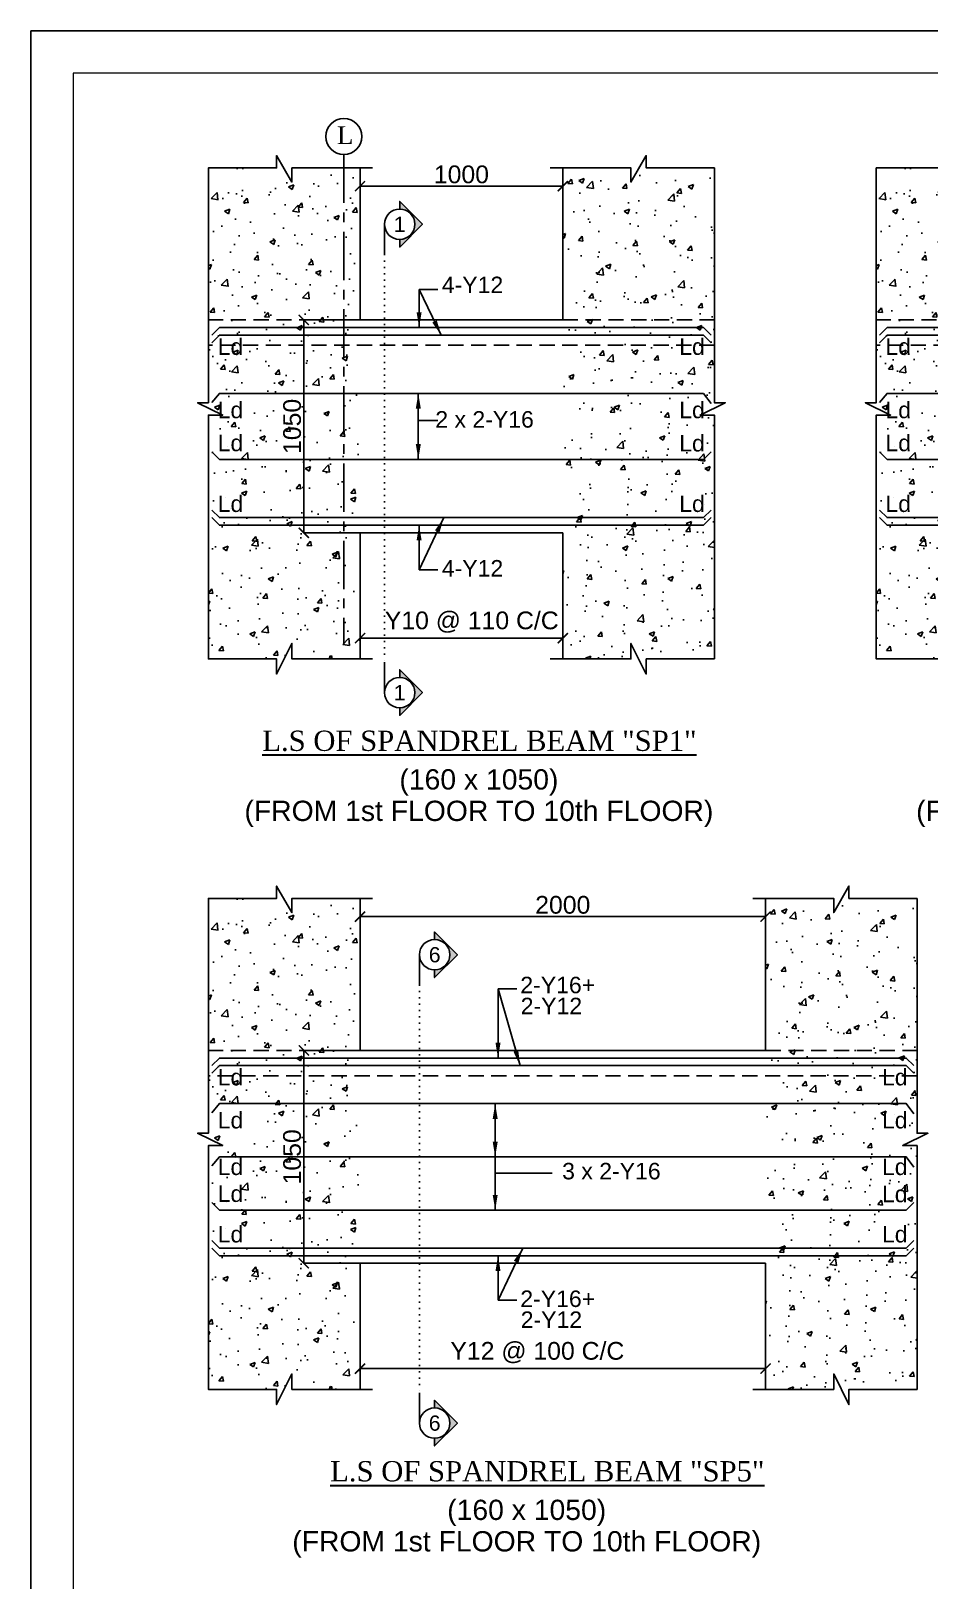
# Model space of a CAD drawing. Header units: inches. Extents: x -4972 to 102986, y -366693 to -295027.
# Drawn here: x -4972 to 12745, y -325589 to -295027 of the extents above; entities that cross this region are included whole.
import ezdxf
from ezdxf.enums import TextEntityAlignment as Align

# ---------------------------------------------------------------- set-up
doc = ezdxf.new("R2010")
doc.units = ezdxf.units.IN
doc.header["$MEASUREMENT"] = 0
for name, pattern in [('CENTER', [50.8, 31.75, -6.35, 6.35, -6.35]), ('DOT', [0.25, 0, -0.25]), ('Hidden', [3, 2, -1])]:
    doc.linetypes.add(name, pattern=pattern)
for name, color, linetype in [('1', 8, 'Continuous'), ('2', 5, 'Continuous'), ('5', 2, 'Continuous'), ('ARROW', 5, 'Continuous'), ('DIM', 251, 'Continuous'), ('GIRD CIR', 1, 'Continuous'), ('GIRD TEXT', 4, 'Continuous'), ('GRID', 8, 'CENTER'), ('REINFORCEMENT', 3, 'Continuous'), ('TEXT-1', 3, 'Continuous')]:
    doc.layers.add(name, color=color, linetype=linetype)
for name, color, linetype, lineweight in [('GRID NO', 4, 'Continuous', 9), ('JKEC COLHAT', 2, 'Continuous', 20), ('text', 4, 'Continuous', 30)]:
    doc.layers.add(name, color=color, linetype=linetype, lineweight=lineweight)
doc.styles.add('T-200', font='arial.ttf', dxfattribs={"height": 300})
doc.styles.add('T200', font='sanss___.ttf', dxfattribs={"height": 275})
doc.styles.add('T300', font='sanss___.ttf', dxfattribs={"height": 350})
doc.styles.add('T400', font='romantic.ttf')
doc.dimstyles.new('SCALE 25', dxfattribs={"dimtxt": 500, "dimasz": 200, "dimexe": 6, "dimexo": 0, "dimgap": 50, "dimtad": 1, "dimdec": 0, "dimlfac": 0.25, "dimrnd": 5, "dimzin": 3, "dimdsep": 46, "dimtxsty": 'T300', "dimblk": 'ARCHTICK', "dimcen": 0.09, "dimclrd": 5, "dimclre": 8, "dimclrt": 1, "dimadec": 0, "dimazin": 0, "dimtfac": 1, "dimtdec": 0, "dimtix": 1, "dimtofl": 0, "dimtmove": 2, "dimatfit": 3, "dimfxl": 1, "dimtolj": 1, "dimtzin": 0, "dimlwd": -1, "dimlwe": -1, "dimarcsym": 0})
doc.dimstyles.new('T200', dxfattribs={"dimtxt": 275, "dimasz": 250, "dimexe": 0, "dimexo": 0, "dimgap": 5, "dimtad": 1, "dimdec": 0, "dimrnd": 5, "dimzin": 0, "dimdsep": 46, "dimtxsty": 'T200', "dimblk": 'ARCHTICK', "dimcen": 300, "dimclrd": 5, "dimclre": 252, "dimclrt": 1, "dimadec": 0, "dimazin": 0, "dimtfac": 50, "dimtdec": 0, "dimtofl": 0, "dimtmove": 2, "dimatfit": 3, "dimfxl": 1, "dimtolj": 1, "dimtzin": 0, "dimarcsym": 2})

# ---------------------------------------------------------------- blocks, each defined once
blk = doc.blocks.new('_ARCHTICK')
at = {"color": 0, "linetype": 'ByBlock', "const_width": 0.15}
blk.add_lwpolyline([(-0.5, -0.5), (0.5, 0.5)], dxfattribs=at)
blk = doc.blocks.new('*D13')
at = {"layer": 'Defpoints', "color": 0}
for p in [(411, -300728), (1520, -300728), (1520, -304928)]:
    blk.add_point(p, dxfattribs=at)
at = {"layer": 'DIM', "color": 8}
for p, q in [((1520, -300728), (405, -300728)), ((1520, -304928), (405, -304928))]:
    blk.add_line(p, q, dxfattribs=at)
at = {"layer": 'DIM', "color": 5}
blk.add_line((411, -304928), (411, -300728), dxfattribs=at)
at = {"layer": 'DIM', "color": 5, "xscale": 200, "yscale": 200, "zscale": 200}
for p, rotation in [((411, -300728), 90), ((411, -304928), 270)]:
    blk.add_blockref('_ARCHTICK', p, dxfattribs=dict(at, rotation=rotation))
at = {"layer": 'DIM', "color": 1, "insert": (181, -302828), "char_height": 350, "attachment_point": 5, "rotation": 90, "style": 'T300'}
blk.add_mtext('\\A1;1050', dxfattribs=at)
blk = doc.blocks.new('*D14')
at = {"layer": 'Defpoints', "color": 0}
for p in [(1520, -304928), (5520, -304928), (1520, -307006)]:
    blk.add_point(p, dxfattribs=at)
at = {"layer": 'DIM', "color": 8}
for p, q in [((1520, -304928), (1520, -307012)), ((5520, -304928), (5520, -307012))]:
    blk.add_line(p, q, dxfattribs=at)
at = {"layer": 'DIM', "color": 5}
blk.add_line((5520, -307006), (1520, -307006), dxfattribs=at)
at = {"layer": 'DIM', "color": 5, "xscale": 200, "yscale": 200, "zscale": 200, "rotation": 180}
blk.add_blockref('_ARCHTICK', (1520, -307006), dxfattribs=at)
at = {"layer": 'DIM', "color": 5, "xscale": 200, "yscale": 200, "zscale": 200}
blk.add_blockref('_ARCHTICK', (5520, -307006), dxfattribs=at)
at = {"layer": 'DIM', "color": 1, "insert": (3724, -306691), "char_height": 350, "attachment_point": 5, "style": 'T300'}
blk.add_mtext('\\A1;Y10 @ 110 C/C', dxfattribs=at)
blk = doc.blocks.new('*D15')
at = {"layer": 'Defpoints', "color": 0}
for p in [(1520, -298089), (5520, -298089), (5520, -298089)]:
    blk.add_point(p, dxfattribs=at)
at = {"layer": 'DIM', "color": 8}
for p, q in [((1520, -298089), (1520, -298083)), ((5520, -298089), (5520, -298083))]:
    blk.add_line(p, q, dxfattribs=at)
at = {"layer": 'DIM', "color": 5}
blk.add_line((1520, -298089), (5520, -298089), dxfattribs=at)
at = {"layer": 'DIM', "color": 5, "xscale": 200, "yscale": 200, "zscale": 200, "rotation": 180}
blk.add_blockref('_ARCHTICK', (1520, -298089), dxfattribs=at)
at = {"layer": 'DIM', "color": 5, "xscale": 200, "yscale": 200, "zscale": 200}
blk.add_blockref('_ARCHTICK', (5520, -298089), dxfattribs=at)
at = {"layer": 'DIM', "color": 1, "insert": (3520, -297858), "char_height": 350, "attachment_point": 5, "style": 'T300'}
blk.add_mtext('\\A1;1000', dxfattribs=at)
blk = doc.blocks.new('*D38')
at = {"layer": 'Defpoints', "color": 0}
for p in [(411, -315140), (1520, -315140), (1520, -319340)]:
    blk.add_point(p, dxfattribs=at)
at = {"layer": 'DIM', "color": 8}
for p, q in [((1520, -315140), (405, -315140)), ((1520, -319340), (405, -319340))]:
    blk.add_line(p, q, dxfattribs=at)
at = {"layer": 'DIM', "color": 5}
blk.add_line((411, -319340), (411, -315140), dxfattribs=at)
at = {"layer": 'DIM', "color": 5, "xscale": 200, "yscale": 200, "zscale": 200}
for p, rotation in [((411, -315140), 90), ((411, -319340), 270)]:
    blk.add_blockref('_ARCHTICK', p, dxfattribs=dict(at, rotation=rotation))
at = {"layer": 'DIM', "color": 1, "insert": (181, -317240), "char_height": 350, "attachment_point": 5, "rotation": 90, "style": 'T300'}
blk.add_mtext('\\A1;1050', dxfattribs=at)
blk = doc.blocks.new('*D39')
at = {"layer": 'Defpoints', "color": 0}
for p in [(1520, -319340), (9520, -319340), (1520, -321418)]:
    blk.add_point(p, dxfattribs=at)
at = {"layer": 'DIM', "color": 8}
for p, q in [((1520, -319340), (1520, -321424)), ((9520, -319340), (9520, -321424))]:
    blk.add_line(p, q, dxfattribs=at)
at = {"layer": 'DIM', "color": 5}
blk.add_line((9520, -321418), (1520, -321418), dxfattribs=at)
at = {"layer": 'DIM', "color": 5, "xscale": 200, "yscale": 200, "zscale": 200, "rotation": 180}
blk.add_blockref('_ARCHTICK', (1520, -321418), dxfattribs=at)
at = {"layer": 'DIM', "color": 5, "xscale": 200, "yscale": 200, "zscale": 200}
blk.add_blockref('_ARCHTICK', (9520, -321418), dxfattribs=at)
at = {"layer": 'DIM', "color": 1, "insert": (5018, -321103), "char_height": 350, "attachment_point": 5, "style": 'T300'}
blk.add_mtext('\\A1;Y12 @ 100 C/C', dxfattribs=at)
blk = doc.blocks.new('*D40')
at = {"layer": 'Defpoints', "color": 0}
for p in [(1520, -312501), (9520, -312501), (9520, -312501)]:
    blk.add_point(p, dxfattribs=at)
at = {"layer": 'DIM', "color": 8}
for p, q in [((1520, -312501), (1520, -312495)), ((9520, -312501), (9520, -312495))]:
    blk.add_line(p, q, dxfattribs=at)
at = {"layer": 'DIM', "color": 5}
blk.add_line((1520, -312501), (9520, -312501), dxfattribs=at)
at = {"layer": 'DIM', "color": 5, "xscale": 200, "yscale": 200, "zscale": 200, "rotation": 180}
blk.add_blockref('_ARCHTICK', (1520, -312501), dxfattribs=at)
at = {"layer": 'DIM', "color": 5, "xscale": 200, "yscale": 200, "zscale": 200}
blk.add_blockref('_ARCHTICK', (9520, -312501), dxfattribs=at)
at = {"layer": 'DIM', "color": 1, "insert": (5520, -312270), "char_height": 350, "attachment_point": 5, "style": 'T300'}
blk.add_mtext('\\A1;2000', dxfattribs=at)

msp = doc.modelspace()

# ---------------------------------------------------------------- hatches: boundary and pattern name
at = {"layer": '1'}
h = msp.add_hatch(dxfattribs=at)
h.set_pattern_fill('AR-CONC', color=256, scale=150, style=0)
h.set_pattern_definition([(50, (-171416.2, -148052.64), (1075.8903, -94.1282), [112.5, -1237.5]), (355, (-171416.2, -148052.6), (-208.127, 1128.288), [90, -990]), (100.45144, (-171326.6, -148060.5), (867.7633, 1034.16), [95.6103, -1051.713]), (46.1842, (-171416.2, -147752.6), (1600.862, -248.279), [168.75, -1856.25]), (96.6356, (-171282.8, -147773.3), (1401.993, 1461.178), [143.416, -1577.571]), (351.1842, (-171416.2, -147752.6), (1401.993, 1461.178), [135, -1485]), (21, (-171266.2, -147827.64), (895.3606, -603.9283), [112.5, -1237.5]), (326, (-171266.2, -147827.6), (364.973, 1087.725), [90, -990]), (71.45144, (-171191.6, -147878), (1260.3336, 483.7967), [95.6103, -1051.713]), (37.5, (-171416.24, -148052.64), (18.2398, 499.3408), [0, -978, 0, -1005, 0, -993.75]), (7.5, (-171416.24, -148052.64), (394.6043, 591.6176), [0, -573, 0, -955.5, 0, -378.75]), (327.5, (-171750.74, -148052.64), (800.73365, -33.8323), [0, -375, 0, -1170, 0, -1552.5]), (317.5, (-171900.74, -148052.64), (874.7793, 150.1575), [0, -487.5, 0, -777, 0, -1102.5])])
h.paths.add_polyline_path([(1520, -297728.2), (175, -297728.2), (175, -298007.7), (-125, -297485.7), (-125, -297728.2), (-1470, -297728.2), (-1470, -300928.2), (1520, -300928.2)])
h.paths.add_polyline_path([(1520, -300928.2), (-1470, -300928.2), (-1470, -301448.2), (1520, -301448.2)])
h.paths.add_polyline_path([(-1470, -307416.3), (-125, -307416.3), (-125, -307715.8), (175, -307110.8), (175, -307416.3), (1520, -307416.3), (1520, -301448.2), (-1470, -301448.2), (-1470, -302362.3), (-1684.5, -302362.3), (-1187.5, -302606.3), (-1470, -302606.3)])
h = msp.add_hatch(dxfattribs=at)
h.set_pattern_fill('AR-CONC', color=256, scale=150, style=0)
h.set_pattern_definition([(50, (-173416.2, -148052.64), (1075.8903, -94.1282), [112.5, -1237.5]), (355, (-173416.2, -148052.6), (-208.127, 1128.288), [90, -990]), (100.45144, (-173326.6, -148060.5), (867.7633, 1034.16), [95.6103, -1051.713]), (46.1842, (-173416.2, -147752.6), (1600.862, -248.279), [168.75, -1856.25]), (96.6356, (-173282.8, -147773.3), (1401.993, 1461.178), [143.416, -1577.571]), (351.1842, (-173416.2, -147752.6), (1401.993, 1461.178), [135, -1485]), (21, (-173266.2, -147827.64), (895.3606, -603.9283), [112.5, -1237.5]), (326, (-173266.2, -147827.6), (364.973, 1087.725), [90, -990]), (71.45144, (-173191.6, -147878), (1260.3336, 483.7967), [95.6103, -1051.713]), (37.5, (-173416.24, -148052.64), (18.2398, 499.3408), [0, -978, 0, -1005, 0, -993.75]), (7.5, (-173416.24, -148052.64), (394.6043, 591.6176), [0, -573, 0, -955.5, 0, -378.75]), (327.5, (-173750.74, -148052.64), (800.73365, -33.8323), [0, -375, 0, -1170, 0, -1552.5]), (317.5, (-173900.74, -148052.64), (874.7793, 150.1575), [0, -487.5, 0, -777, 0, -1102.5])])
h.paths.add_polyline_path([(5520, -297928.2), (6865, -297928.2), (7015, -298228.2), (7015, -297628.2), (7165, -297928.2), (8510, -297928.2), (8510, -300928.2), (5520, -300928.2)])
h.paths.add_polyline_path([(5520, -300928.2), (8510, -300928.2), (8510, -301448.2), (5520, -301448.2)])
h.paths.add_polyline_path([(8510, -307416.3), (7165, -307416.3), (7165, -307715.8), (6865, -307110.8), (6865, -307416.3), (5520, -307416.3), (5520, -301448.2), (8510, -301448.2), (8510, -302362.3), (8724.6, -302362.3), (8227.6, -302606.3), (8510, -302606.3)])
h = msp.add_hatch(dxfattribs=at)
h.set_pattern_fill('AR-CONC', color=256, scale=150, style=0)
h.set_pattern_definition([(50, (-158242.2, -148052.64), (1075.8903, -94.1282), [112.5, -1237.5]), (355, (-158242.2, -148052.6), (-208.127, 1128.288), [90, -990]), (100.45144, (-158152.6, -148060.5), (867.7633, 1034.16), [95.6103, -1051.713]), (46.1842, (-158242.2, -147752.6), (1600.862, -248.279), [168.75, -1856.25]), (96.6356, (-158108.8, -147773.3), (1401.993, 1461.178), [143.416, -1577.571]), (351.1842, (-158242.2, -147752.6), (1401.993, 1461.178), [135, -1485]), (21, (-158092.2, -147827.64), (895.3606, -603.9283), [112.5, -1237.5]), (326, (-158092.2, -147827.6), (364.973, 1087.725), [90, -990]), (71.45144, (-158017.6, -147878), (1260.3336, 483.7967), [95.6103, -1051.713]), (37.5, (-158242.24, -148052.64), (18.2398, 499.3408), [0, -978, 0, -1005, 0, -993.75]), (7.5, (-158242.24, -148052.64), (394.6043, 591.6176), [0, -573, 0, -955.5, 0, -378.75]), (327.5, (-158576.74, -148052.64), (800.73365, -33.8323), [0, -375, 0, -1170, 0, -1552.5]), (317.5, (-158726.74, -148052.64), (874.7793, 150.1575), [0, -487.5, 0, -777, 0, -1102.5])])
h.paths.add_polyline_path([(14694, -297728.2), (13349, -297728.2), (13349, -298007.7), (13049, -297485.7), (13049, -297728.2), (11704, -297728.2), (11704, -300928.2), (14694, -300928.2)])
h.paths.add_polyline_path([(14694, -300928.2), (11704, -300928.2), (11704, -301448.2), (14694, -301448.2)])
h.paths.add_polyline_path([(11704, -307416.3), (13049, -307416.3), (13049, -307715.8), (13349, -307110.8), (13349, -307416.3), (14694, -307416.3), (14694, -301448.2), (11704, -301448.2), (11704, -302362.3), (11489.5, -302362.3), (11986.5, -302606.3), (11704, -302606.3)])
for points in [[(2752.1, -298839.9), (2302.1, -299289.9), (2302.1, -299139.9, 0.4142136), (2602.1, -298839.9, 0.4142136), (2302.1, -298539.9), (2302.1, -298389.9)], [(2752.1, -308081.1), (2302.1, -307631.1), (2302.1, -307781.1, -0.4142136), (2602.1, -308081.1, -0.4142136), (2302.1, -308381.1), (2302.1, -308531.1)], [(3442.2, -313252), (2992.2, -313702), (2992.2, -313552, 0.4142136), (3292.2, -313252, 0.4142136), (2992.2, -312952), (2992.2, -312802)], [(3442.2, -322493.2), (2992.2, -322043.2), (2992.2, -322193.2, -0.4142136), (3292.2, -322493.2, -0.4142136), (2992.2, -322793.2), (2992.2, -322943.2)]]:
    msp.add_hatch(color=30, dxfattribs=at).paths.add_polyline_path(points)
h = msp.add_hatch(dxfattribs=at)
h.set_pattern_fill('AR-CONC', color=256, scale=150, style=0)
h.set_pattern_definition([(50, (-171416.2, -162464.7), (1075.8903, -94.1282), [112.5, -1237.5]), (355, (-171416.2, -162464.7), (-208.127, 1128.288), [90, -990]), (100.45144, (-171326.6, -162472.6), (867.7633, 1034.16), [95.6103, -1051.713]), (46.1842, (-171416.2, -162164.7), (1600.862, -248.279), [168.75, -1856.25]), (96.6356, (-171282.8, -162185.4), (1401.993, 1461.178), [143.416, -1577.571]), (351.1842, (-171416.2, -162164.7), (1401.993, 1461.178), [135, -1485]), (21, (-171266.2, -162239.7), (895.3606, -603.9283), [112.5, -1237.5]), (326, (-171266.2, -162239.7), (364.973, 1087.725), [90, -990]), (71.45144, (-171191.6, -162290.1), (1260.3336, 483.7967), [95.6103, -1051.713]), (37.5, (-171416.24, -162464.74), (18.2398, 499.3408), [0, -978, 0, -1005, 0, -993.75]), (7.5, (-171416.24, -162464.74), (394.6043, 591.6176), [0, -573, 0, -955.5, 0, -378.75]), (327.5, (-171750.74, -162464.74), (800.73365, -33.8323), [0, -375, 0, -1170, 0, -1552.5]), (317.5, (-171900.74, -162464.74), (874.7793, 150.1575), [0, -487.5, 0, -777, 0, -1102.5])])
h.paths.add_polyline_path([(1520, -312140.3), (175, -312140.3), (175, -312419.8), (-125, -311897.8), (-125, -312140.3), (-1470, -312140.3), (-1470, -315340.3), (1520, -315340.3)])
h.paths.add_polyline_path([(1520, -315340.3), (-1470, -315340.3), (-1470, -315860.3), (1520, -315860.3)])
h.paths.add_polyline_path([(-1470, -321828.4), (-125, -321828.4), (-125, -322127.9), (175, -321522.9), (175, -321828.4), (1520, -321828.4), (1520, -315860.3), (-1470, -315860.3), (-1470, -316774.4), (-1684.5, -316774.4), (-1187.5, -317018.4), (-1470, -317018.4)])
h = msp.add_hatch(dxfattribs=at)
h.set_pattern_fill('AR-CONC', color=256, scale=150, style=0)
h.set_pattern_definition([(50, (-169416.2, -162464.7), (1075.8903, -94.1282), [112.5, -1237.5]), (355, (-169416.2, -162464.7), (-208.127, 1128.288), [90, -990]), (100.45144, (-169326.6, -162472.6), (867.7633, 1034.16), [95.6103, -1051.713]), (46.1842, (-169416.2, -162164.7), (1600.862, -248.279), [168.75, -1856.25]), (96.6356, (-169282.8, -162185.4), (1401.993, 1461.178), [143.416, -1577.571]), (351.1842, (-169416.2, -162164.7), (1401.993, 1461.178), [135, -1485]), (21, (-169266.2, -162239.7), (895.3606, -603.9283), [112.5, -1237.5]), (326, (-169266.2, -162239.7), (364.973, 1087.725), [90, -990]), (71.45144, (-169191.6, -162290.1), (1260.3336, 483.7967), [95.6103, -1051.713]), (37.5, (-169416.24, -162464.74), (18.2398, 499.3408), [0, -978, 0, -1005, 0, -993.75]), (7.5, (-169416.24, -162464.74), (394.6043, 591.6176), [0, -573, 0, -955.5, 0, -378.75]), (327.5, (-169750.74, -162464.74), (800.73365, -33.8323), [0, -375, 0, -1170, 0, -1552.5]), (317.5, (-169900.74, -162464.74), (874.7793, 150.1575), [0, -487.5, 0, -777, 0, -1102.5])])
h.paths.add_polyline_path([(9520, -312340.3), (10865, -312340.3), (11015, -312640.3), (11015, -312040.3), (11165, -312340.3), (12510, -312340.3), (12510, -315340.3), (9520, -315340.3)])
h.paths.add_polyline_path([(9520, -315340.3), (12510, -315340.3), (12510, -315860.3), (9520, -315860.3)])
h.paths.add_polyline_path([(12510, -321828.4), (11165, -321828.4), (11165, -322127.9), (10865, -321522.9), (10865, -321828.4), (9520, -321828.4), (9520, -315860.3), (12510, -315860.3), (12510, -316774.4), (12724.6, -316774.4), (12227.6, -317018.4), (12510, -317018.4)])

# ---------------------------------------------------------------- linework, layer by layer
at = {"linetype": 'DOT', "ltscale": 500}
for p, q in [((2002.1, -299439.9), (2002.1, -307481.1)), ((2692.2, -313852), (2692.2, -321893.2))]:
    msp.add_line(p, q, dxfattribs=at)
at = {"layer": '1', "color": 30}
for p, q in [((2002.1, -298839.9), (2002.1, -299439.9)), ((2002.1, -308081.1), (2002.1, -307481.1)), ((2692.2, -313252), (2692.2, -313852)), ((2692.2, -322493.2), (2692.2, -321893.2))]:
    msp.add_line(p, q, dxfattribs=at)
at = {"layer": '1', "linetype": 'Hidden', "lineweight": -3, "ltscale": 150}
for p, q in [((1520, -300728.2), (-1470, -300728.2)), ((5520, -300728.2), (8510, -300728.2)), ((14694, -300728.2), (11704, -300728.2)), ((8510, -301228.2), (-1470, -301228.2)), ((21684, -301228.2), (11704, -301228.2)), ((1520, -315140.3), (-1470, -315140.3)), ((9520, -315140.3), (12510, -315140.3)), ((12510, -315640.3), (-1470, -315640.3))]:
    msp.add_line(p, q, dxfattribs=at)
at = {"layer": '1', "lineweight": -3, "ltscale": 0.5}
for points in [[(1767.5, -307416.3), (175, -307416.3), (175, -307110.8), (-125, -307715.8), (-125, -307416.3), (-1470, -307416.3), (-1470, -302606.3), (-1187.5, -302606.3), (-1684.5, -302362.3), (-1470, -302362.3), (-1470, -297728.2), (-125, -297728.2), (-125, -297485.7), (175, -298007.7), (175, -297728.2), (1767.5, -297728.2)], [(8510, -297728.2), (7165, -297728.2), (7165, -297485.7), (6865, -298007.7), (6865, -297728.2), (5272.6, -297728.2)], [(14941.5, -307416.3), (13349, -307416.3), (13349, -307110.8), (13049, -307715.8), (13049, -307416.3), (11704, -307416.3), (11704, -302606.3), (11986.5, -302606.3), (11489.5, -302362.3), (11704, -302362.3), (11704, -297728.2), (13049, -297728.2), (13049, -297485.7), (13349, -298007.7), (13349, -297728.2), (14941.5, -297728.2)], [(8510, -307416.3), (8510, -302606.3), (8227.6, -302606.3), (8724.6, -302362.3), (8510, -302362.3), (8510, -297728.2)], [(5272.6, -307416.3), (6865, -307416.3), (6865, -307110.8), (7165, -307715.8), (7165, -307416.3), (8510, -307416.3)], [(1767.5, -321828.4), (175, -321828.4), (175, -321522.9), (-125, -322127.9), (-125, -321828.4), (-1470, -321828.4), (-1470, -317018.4), (-1187.5, -317018.4), (-1684.5, -316774.4), (-1470, -316774.4), (-1470, -312140.3), (-125, -312140.3), (-125, -311897.8), (175, -312419.8), (175, -312140.3), (1767.5, -312140.3)], [(12510, -312140.3), (11165, -312140.3), (11165, -311897.8), (10865, -312419.8), (10865, -312140.3), (9272.6, -312140.3)], [(12510, -321828.4), (12510, -317018.4), (12227.6, -317018.4), (12724.6, -316774.4), (12510, -316774.4), (12510, -312140.3)], [(9272.6, -321828.4), (10865, -321828.4), (10865, -321522.9), (11165, -322127.9), (11165, -321828.4), (12510, -321828.4)]]:
    msp.add_lwpolyline(points, dxfattribs=at)
at = {"layer": '1', "color": 30}
for points in [[(2302.1, -299139.9), (2302.1, -299289.9), (2752.1, -298839.9), (2302.1, -298389.9), (2302.1, -298539.9)], [(2302.1, -307781.1), (2302.1, -307631.1), (2752.1, -308081.1), (2302.1, -308531.1), (2302.1, -308381.1)], [(2992.2, -313552), (2992.2, -313702), (3442.2, -313252), (2992.2, -312802), (2992.2, -312952)], [(2992.2, -322193.2), (2992.2, -322043.2), (3442.2, -322493.2), (2992.2, -322943.2), (2992.2, -322793.2)]]:
    msp.add_lwpolyline(points, dxfattribs=at)
for centre in [(2302.1, -298839.9), (2302.1, -308081.1), (2992.2, -313252), (2992.2, -322493.2)]:
    msp.add_circle(centre, 300, dxfattribs=at)
at = {"layer": '2'}
for p, q in [((1520, -300728.2), (1520, -297728.2)), ((5520, -300728.2), (5520, -297728.2)), ((5520, -300728.2), (1520, -300728.2)), ((5520, -304928.2), (1520, -304928.2)), ((1520, -304928.2), (1520, -307416.3)), ((5520, -304928.2), (5520, -307416.3)), ((1520, -315140.3), (1520, -312140.3)), ((9520, -315140.3), (9520, -312140.3)), ((9520, -315140.3), (1520, -315140.3)), ((9520, -319340.3), (1520, -319340.3)), ((1520, -319340.3), (1520, -321828.4)), ((9520, -319340.3), (9520, -321828.4))]:
    msp.add_line(p, q, dxfattribs=at)
at = {"layer": '5', "lineweight": -3, "ltscale": 0.5}
for points in [[(8445, -301028.2), (8295, -300878.2), (-1255, -300878.2), (-1405, -301028.2)], [(8445, -301028.2), (8295, -300878.2), (-1255, -300878.2), (-1405, -301028.2)], [(8445, -301178.2), (8295, -301028.2), (-1255, -301028.2), (-1405, -301178.2)], [(21619, -301028.2), (21469, -300878.2), (11919, -300878.2), (11769, -301028.2)], [(21619, -301028.2), (21469, -300878.2), (11919, -300878.2), (11769, -301028.2)], [(21619, -301178.2), (21469, -301028.2), (11919, -301028.2), (11769, -301178.2)], [(-1405, -302357), (-1255, -302178.2), (8295, -302178.2), (8445, -302379.8)], [(11769, -302357), (11919, -302178.2), (21469, -302178.2), (21619, -302379.8)], [(-1405, -303328.2), (-1255, -303478.2), (8295, -303478.2), (8445, -303328.2)], [(11769, -303328.2), (11919, -303478.2), (21469, -303478.2), (21619, -303328.2)], [(-1405, -304478.2), (-1255, -304628.2), (8295, -304628.2), (8445, -304478.2)], [(-1405, -304628.2), (-1255, -304778.2), (8295, -304778.2), (8445, -304628.2)], [(11769, -304478.2), (11919, -304628.2), (21469, -304628.2), (21619, -304478.2)], [(11769, -304628.2), (11919, -304778.2), (21469, -304778.2), (21619, -304628.2)], [(12445, -315440.3), (12295, -315290.3), (-1255, -315290.3), (-1405, -315440.3)], [(12445, -315440.3), (12295, -315290.3), (-1255, -315290.3), (-1405, -315440.3)], [(12445, -315590.3), (12295, -315440.3), (-1255, -315440.3), (-1405, -315590.3)], [(-1405, -316369.1), (-1255, -316190.3), (12295, -316190.3), (12445, -316391.9)], [(-1405, -317419.1), (-1255, -317240.3), (12295, -317240.3), (12445, -317441.9)], [(-1405, -318140.3), (-1255, -318290.3), (12295, -318290.3), (12445, -318140.3)], [(-1405, -318890.3), (-1255, -319040.3), (12295, -319040.3), (12445, -318890.3)], [(-1405, -319040.3), (-1255, -319190.3), (12295, -319190.3), (12445, -319040.3)]]:
    msp.add_lwpolyline(points, dxfattribs=at)
at = {"layer": 'ARROW'}
for points in [[(2669.5, -302711.6), (3054.1, -302711.6)], [(4186.5, -317563.1), (5308, -317563.1)]]:
    msp.add_lwpolyline(points, dxfattribs=at)
at = {"layer": 'Defpoints', "ltscale": 0.2}
msp.add_lwpolyline([(-4971.8, -366693.3), (96694.8, -366693.3), (96694.8, -295026.7), (-4971.8, -295026.7)], close=True, dxfattribs=at)
at = {"layer": 'GIRD CIR'}
msp.add_circle((1200, -297107.7), 356.5, dxfattribs=at)
at = {"layer": 'GRID', "ltscale": 30}
msp.add_line((1200, -297464.2), (1200, -307138.8), dxfattribs=at)
at = {"layer": 'JKEC COLHAT', "ltscale": 0.2}
msp.add_lwpolyline([(-4138.5, -365860), (95861.5, -365860), (95861.5, -295860), (-4138.5, -295860)], close=True, dxfattribs=at)

# ---------------------------------------------------------------- texts
at = {"layer": 'GIRD TEXT', "ltscale": 7, "style": 'T400'}
msp.add_text('L', height=350, dxfattribs=at).set_placement((1065, -297257.7))
at = {"layer": 'GRID NO', "style": 'T-200'}
for s, p in [('1', (2302.1, -298839.9)), ('1', (2302.1, -308081.1)), ('6', (2992.2, -313252)), ('6', (2992.2, -322493.2))]:
    msp.add_text(s, height=300, dxfattribs=at).set_placement(p, align=Align.MIDDLE)
at = {"layer": 'REINFORCEMENT', "style": 'T300'}
for s, p in [('4-Y12', (3739.2, -300036)), ('2 x 2-Y16', (3977, -302690.3)), ('4-Y12', (3739.2, -305627.8)), ('2-Y16+', (5420.6, -313849.9)), ('2-Y12', (5295.6, -314263.4)), ('3 x 2-Y16', (6479, -317521.7)), ('2-Y16+', (5420.6, -320039.9)), ('2-Y12', (5295.6, -320453.4))]:
    msp.add_text(s, height=325, dxfattribs=at).set_placement(p, align=Align.MIDDLE_CENTER)
at = {"layer": 'text', "style": 'T400'}
for s, p in [('%%UL.S OF SPANDREL BEAM "SP1"', (3875.6, -309030.8)), ('%%UL.S OF SPANDREL BEAM "SP5"', (5214.5, -323442.9))]:
    msp.add_text(s, height=400, dxfattribs=at).set_placement(p, align=Align.MIDDLE_CENTER)
at = {"layer": 'text', "color": 6, "style": 'T300'}
for s, p in [('(160 x 1050)', (3865.1, -309793)), ('(FROM 1st FLOOR TO 10th FLOOR)', (3865.1, -310413.5)), ('(FROM 10th FLOOR TO TERRACE)', (17039.1, -310413.5)), ('(160 x 1050)', (4808.1, -324205)), ('(FROM 1st FLOOR TO 10th FLOOR)', (4808.1, -324825.6))]:
    msp.add_text(s, height=400, dxfattribs=at).set_placement(p, align=Align.MIDDLE_CENTER)
at = {"layer": 'TEXT-1', "color": 6, "style": 'T300'}
for p in [(-1035.9, -301255.2), (8069.1, -301255.2), (12138.1, -301255.2), (-1035.9, -302504.9), (8069.1, -302504.9), (12138.1, -302504.9), (-1035.9, -303155.6), (8069.1, -303161), (12138.1, -303155.6), (-1035.9, -304354.4), (8069.1, -304354.4), (12138.1, -304354.4), (-1035.9, -315667.3), (12069.1, -315667.3), (-1035.9, -316517), (12069.1, -316517), (-1035.9, -317436.5), (12069.1, -317436.5), (-1035.9, -317967.7), (12069.1, -317973.1), (-1035.9, -318766.5), (12069.1, -318766.5)]:
    msp.add_text('Ld', height=325, dxfattribs=at).set_placement(p, align=Align.MIDDLE_CENTER)

# ---------------------------------------------------------------- dimensions: what is measured, and where the dimension line sits
at = {"layer": 'DIM'}
for base, p1, p2, picture, middle in [((5520, -298088.7), (1520, -298088.7), (5520, -298088.7), '*D15', (3520, -297858.4)), ((9520, -312500.8), (1520, -312500.8), (9520, -312500.8), '*D40', (5520, -312270.5))]:
    dim = msp.add_linear_dim(base=base, p1=p1, p2=p2, dimstyle='SCALE 25', override={"dimpost": '\\X'}, dxfattribs=at)
    dim.commit()
    dim.dimension.update_dxf_attribs({"geometry": picture, "text_midpoint": middle})
for base, p1, p2, picture, middle in [((411.4, -300728.2), (1520, -304928.2), (1520, -300728.2), '*D13', (181.1, -302828.2)), ((411.4, -315140.3), (1520, -319340.3), (1520, -315140.3), '*D38', (181.1, -317240.3))]:
    dim = msp.add_linear_dim(base=base, p1=p1, p2=p2, angle=90, dimstyle='SCALE 25', override={"dimpost": '\\X'}, dxfattribs=at)
    dim.commit()
    dim.dimension.update_dxf_attribs({"geometry": picture, "text_midpoint": middle})
for base, p1, p2, text, picture, middle in [((1520, -307005.9), (5520, -304928.2), (1520, -304928.2), 'Y10 @ 110 C/C', '*D14', (3724, -306690.7)), ((1520, -321418), (9520, -319340.3), (1520, -319340.3), 'Y12 @ 100 C/C', '*D39', (5018.4, -321102.7))]:
    dim = msp.add_linear_dim(base=base, p1=p1, p2=p2, text=text, dimstyle='SCALE 25', override={"dimpost": '\\X'}, dxfattribs=at)
    dim.commit()
    dim.dimension.update_dxf_attribs({"geometry": picture, "text_midpoint": middle, "dimtype": 160})

# ---------------------------------------------------------------- leaders
at = {"layer": 'ARROW'}
for points in [[(2685.5, -300878.2), (2685.5, -300128.3), (3054.5, -300128.3)], [(3120.9, -301028.2), (2685.5, -300128.3), (3054.5, -300128.3)], [(2669.5, -303478.2), (2669.5, -302178.2)], [(2669.5, -302178.2), (2669.5, -303478.2)], [(3172.6, -304628.2), (2685.5, -305657.9), (3054.5, -305657.9)], [(2685.5, -304778.2), (2685.5, -305657.9), (3054.5, -305657.9)], [(4241.9, -315290.3), (4241.9, -313923.4), (4610.9, -313923.4)], [(4677.3, -315440.3), (4241.9, -313923.4), (4610.9, -313923.4)], [(4186.5, -318290.3), (4186.5, -316190.3)], [(4186.5, -316190.3), (4186.5, -318290.3)], [(4186.5, -317240.3), (4186.5, -316190.3)], [(4729, -319040.3), (4241.9, -320070), (4610.9, -320070)], [(4241.9, -319190.3), (4241.9, -320070), (4610.9, -320070)]]:
    msp.add_leader(points, dimstyle='T200', override={"dimasz": 300, "dimfxl": 1.25, "dimarcsym": 1}, dxfattribs=at)

doc.saveas('drawing.dxf')
